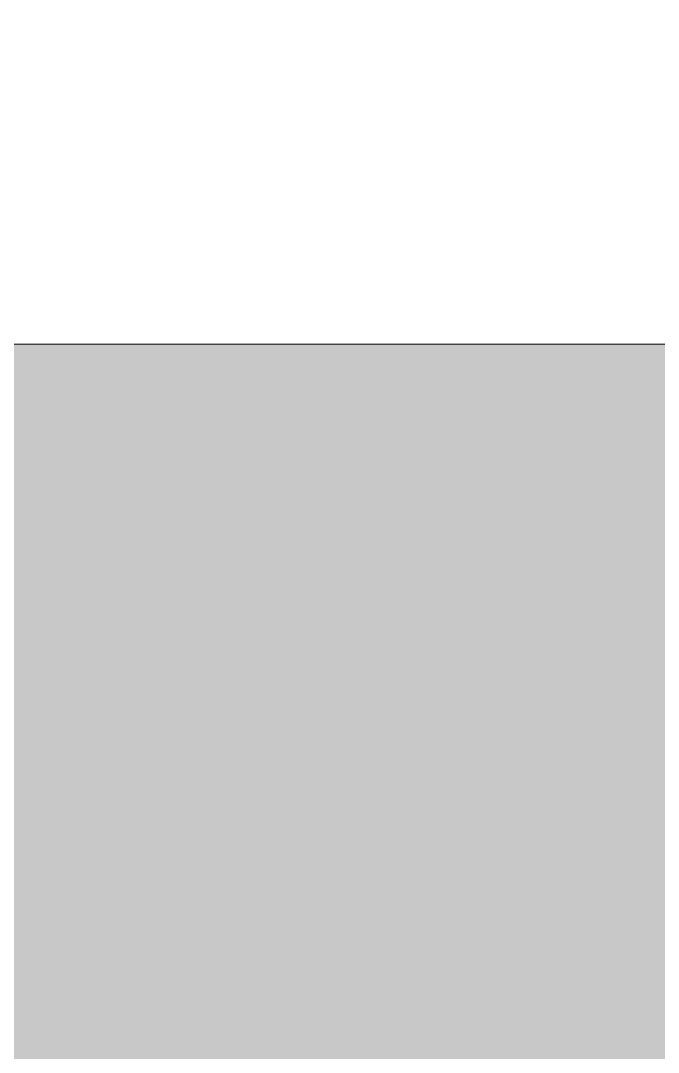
# Model space of a CAD drawing. Header units: inches. Extents: x 20139 to 37433, y -23296 to -20170.
# Drawn here: x 31328.68492 to 31328.70626, y -22546.07653 to -22546.04197 of the extents above; entities that cross this region are included whole.
import ezdxf

# ---------------------------------------------------------------- set-up
doc = ezdxf.new("R2010")
doc.units = ezdxf.units.IN
doc.header["$MEASUREMENT"] = 0
doc.layers.add('L-SITE-WALL', color=31, linetype='Continuous', lineweight=9)
doc.layers.add('S-COLS', color=52, linetype='Continuous', lineweight=9)

# ---------------------------------------------------------------- blocks, each defined once
blk = doc.blocks.new('HSS-Hollow Structural Section-Column - HSS6X6X1_4-V88-Level 1')
at = {"layer": 'S-COLS'}
h = blk.add_hatch(dxfattribs=at)
h.set_pattern_fill('FP_24', color=256, style=0, pattern_type=2)
h.set_pattern_definition([(225, (31331.1, -22543.053), (23.758788, -23.758788), []), (225, (31331.1, -22579.053), (23.758788, -23.758788), [])])
h.paths.add_polyline_path([(-2.534, 3), (-2.863512, 2.863512), (-3, 2.534), (-2.698756, 2.698756)], flags=0)
h.paths.add_polyline_path([(2.534, 3), (-2.534, 3), (-2.534, 2.767), (2.534, 2.767)], flags=0)
h.paths.add_polyline_path([(2.534, 3), (2.698756, 2.698756), (3, 2.534), (2.863512, 2.863512)], flags=0)
h.paths.add_polyline_path([(-3, -2.534), (-2.863512, -2.863512), (-2.534, -3), (-2.698756, -2.698756)], flags=0)
h.paths.add_polyline_path([(-2.767, 2.534), (-3, 2.534), (-3, -2.534), (-2.767, -2.534)], flags=0)
h.paths.add_polyline_path([(3, -2.534), (2.698756, -2.698756), (2.534, -3), (2.863512, -2.863512)], flags=0)
h.paths.add_polyline_path([(3, 2.534), (2.767, 2.534), (2.767, -2.534), (3, -2.534)], flags=0)
h.paths.add_polyline_path([(-2.534, -2.767), (-2.534, -3), (2.534, -3), (2.534, -2.767)], flags=0)
at = {"layer": 'S-COLS', "lineweight": 15}
blk.add_line((-2.534, 3), (2.534, 3), dxfattribs=at)

msp = doc.modelspace()

# ---------------------------------------------------------------- hatches: boundary and pattern name
at = {"layer": 'L-SITE-WALL'}
h = msp.add_hatch(color=256, dxfattribs=at)
h.paths.add_polyline_path([(31319.974193, -22786.67781), (31328.099193, -22786.67781), (31327.989818, -22786.17781), (31320.099193, -22786.17781), (31320.099193, -22785.05281), (31319.974193, -22785.05281)], flags=0)
h.paths.add_polyline_path([(31328.724193, -22786.67781), (31328.724193, -22785.05281), (31328.332193, -22785.05281), (31328.332193, -22786.67781)], flags=0)
h.paths.add_polyline_path([(31319.974193, -22783.55281), (31320.099193, -22783.55281), (31320.099193, -22760.92781), (31319.974193, -22760.92781), (31319.974193, -22782.133748)], flags=0)
h.paths.add_polyline_path([(31328.724193, -22783.55281), (31328.724193, -22781.53581), (31328.565193, -22781.53581), (31328.565193, -22781.30281), (31328.724193, -22781.30281), (31328.724193, -22760.92781), (31328.099193, -22760.92781), (31328.099193, -22781.76881), (31328.332193, -22781.76881), (31328.332193, -22783.55281)], flags=0)
h.paths.add_polyline_path([(31328.099193, -22781.76881), (31328.332193, -22781.399322), (31328.565193, -22781.30281), (31328.235681, -22781.694163)], flags=0)
h.paths.add_polyline_path([(31328.099193, -22759.42781), (31328.724193, -22759.42781), (31328.724193, -22736.80281), (31328.099193, -22736.80281)], flags=0)
h.paths.add_polyline_path([(31320.099193, -22759.42781), (31320.099193, -22736.80281), (31319.974193, -22736.80281), (31319.974193, -22759.42781)], flags=0)
h.paths.add_polyline_path([(31319.974193, -22735.30281), (31320.099193, -22735.30281), (31320.099193, -22712.67781), (31319.974193, -22712.67781), (31319.974193, -22724.99031)], flags=0)
h.paths.add_polyline_path([(31328.724193, -22735.30281), (31328.724193, -22712.67781), (31328.099193, -22712.67781), (31328.099193, -22735.30281)], flags=0)
h.paths.add_polyline_path([(31328.724193, -22711.17781), (31328.724193, -22690.30281), (31328.099193, -22690.30281), (31328.099193, -22711.17781)], flags=0)
h.paths.add_polyline_path([(31319.974193, -22711.17781), (31320.099193, -22711.17781), (31320.099193, -22690.30281), (31319.974193, -22690.30281)], flags=0)
h.paths.add_polyline_path([(31320.099193, -22685.30281), (31320.099193, -22664.42781), (31319.974193, -22664.42781), (31319.974193, -22685.30281)], flags=0)
h.paths.add_polyline_path([(31328.724193, -22685.30281), (31328.724193, -22664.42781), (31328.099193, -22664.42781), (31328.099193, -22685.30281)], flags=0)
h.paths.add_polyline_path([(31328.099193, -22662.92781), (31328.724193, -22662.92781), (31328.724193, -22640.30281), (31328.099193, -22640.30281), (31328.099193, -22646.565623)], flags=0)
h.paths.add_polyline_path([(31319.974193, -22662.92781), (31320.099193, -22662.92781), (31320.099193, -22640.30281), (31317.724193, -22640.30281), (31317.724193, -22650.61531), (31319.974193, -22650.61531), (31319.974193, -22652.61531)], flags=0)
h.paths.add_polyline_path([(31317.724193, -22638.80281), (31320.099193, -22638.80281), (31320.099193, -22616.17781), (31317.724193, -22616.17781)], flags=0)
h.paths.add_polyline_path([(31328.724193, -22638.80281), (31328.724193, -22616.17781), (31328.099193, -22616.17781), (31328.099193, -22638.80281)], flags=0)
h.paths.add_polyline_path([(31317.724193, -22614.67781), (31320.099193, -22614.67781), (31320.099193, -22592.05281), (31317.724193, -22592.05281)], flags=0)
h.paths.add_polyline_path([(31328.724193, -22614.67781), (31328.724193, -22592.05281), (31328.099193, -22592.05281), (31328.099193, -22614.67781)], flags=0)
h.paths.add_polyline_path([(31320.099193, -22590.55281), (31320.099193, -22567.92781), (31319.974193, -22567.92781), (31319.974193, -22580.24031), (31317.724193, -22580.24031), (31317.724193, -22590.55281), (31319.974193, -22590.55281)], flags=0)
h.paths.add_polyline_path([(31328.724193, -22590.55281), (31328.724193, -22567.92781), (31328.099193, -22567.92781), (31328.099193, -22590.55281)], flags=0)
h.paths.add_polyline_path([(31320.099193, -22566.42781), (31320.099193, -22543.80281), (31319.974193, -22543.80281), (31319.974193, -22566.42781)], flags=0)
h.paths.add_polyline_path([(31328.724193, -22566.42781), (31328.724193, -22546.05281), (31328.565193, -22546.05281), (31328.596648, -22545.81981), (31328.724193, -22545.81981), (31328.630475, -22545.05281), (31328.332193, -22545.05281), (31328.235681, -22545.58681), (31328.099193, -22545.58681), (31328.099193, -22566.42781)], flags=0)
h.paths.add_polyline_path([(31328.565193, -22546.05281), (31328.235681, -22545.916322), (31328.235681, -22545.661458), (31328.437761, -22545.81981)], flags=0)

# ---------------------------------------------------------------- block references
at = {"layer": 'S-COLS', "rotation": 180}
msp.add_blockref('HSS-Hollow Structural Section-Column - HSS6X6X1_4-V88-Level 1', (31331.099193, -22543.05281), dxfattribs=at)

doc.saveas('drawing.dxf')
